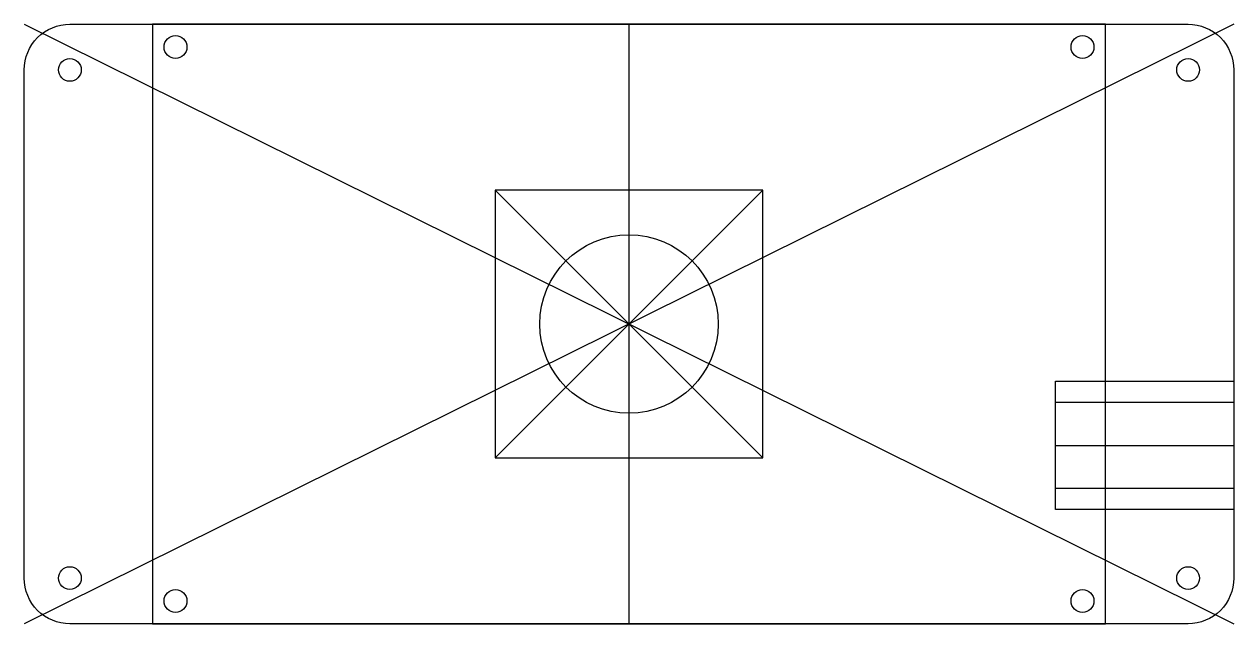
# Model space of a CAD drawing. Header units: millimetres. Extents: x -85 to 85, y -42 to 42.
import ezdxf

# ---------------------------------------------------------------- set-up
doc = ezdxf.new("R2010")
doc.units = ezdxf.units.MM
doc.layers.get('0').update_dxf_attribs({"linetype": 'CONTINUOUS'})

msp = doc.modelspace()

# ---------------------------------------------------------------- linework, layer by layer
for p, q in [((84.75, 42), (-84.75, -42)), ((-84.75, 42), (84.75, -42)), ((66.75, 42), (-66.75, 42)), ((-66.75, 42), (-66.75, -42)), ((0, 42), (0, -42)), ((66.75, -42), (66.75, 42)), ((18.75, 18.75), (-18.75, 18.75)), ((-18.75, 18.75), (-18.75, -18.75)), ((18.75, 18.75), (-18.75, -18.75)), ((-18.75, 18.75), (18.75, -18.75)), ((18.75, -18.75), (18.75, 18.75)), ((84.75, -11), (59.75, -11)), ((59.75, -17), (84.75, -17)), ((-18.75, -18.75), (18.75, -18.75)), ((59.75, -23), (84.75, -23)), ((-66.75, -42), (66.75, -42))]:
    msp.add_line(p, q)
msp.add_lwpolyline([(-78.35, 42), (78.35, 42, -0.414214), (84.75, 35.6), (84.75, -35.6, -0.414214), (78.35, -42), (-78.35, -42, -0.414214), (-84.75, -35.6), (-84.75, 35.6, -0.414214)], format="xyb", close=True)
msp.add_lwpolyline([(59.75, -8), (84.75, -8), (84.75, -26), (59.75, -26)], close=True)
for centre, radius in [((-63.55, 38.8), 1.6), ((63.55, 38.8), 1.6), ((-78.35, 35.6), 1.6), ((78.35, 35.6), 1.6), ((0, 0), 12.5), ((-78.35, -35.6), 1.6), ((78.35, -35.6), 1.6), ((-63.55, -38.8), 1.6), ((63.55, -38.8), 1.6)]:
    msp.add_circle(centre, radius)

doc.saveas('drawing.dxf')
